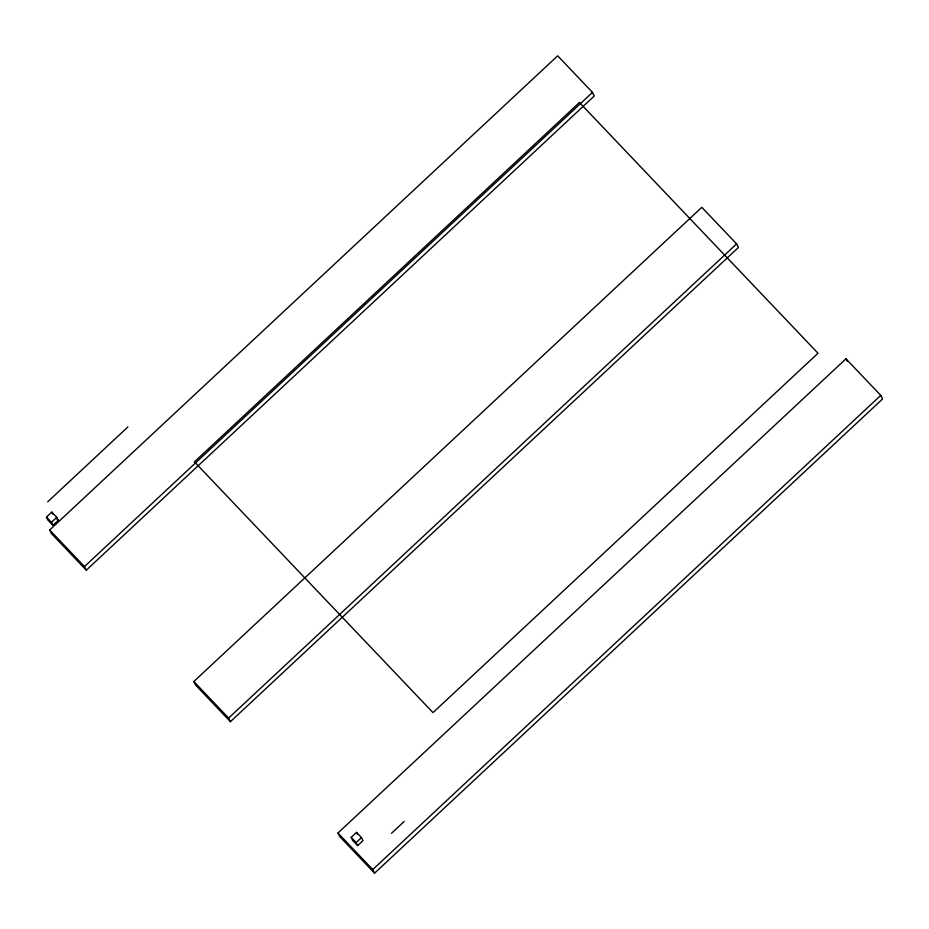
<?xml version="1.0" encoding="UTF-8"?>
<svg xmlns="http://www.w3.org/2000/svg" width="929" height="929" viewBox="0 0 929 929"><rect width="100%" height="100%" fill="white"/><g stroke="black" fill="none" stroke-linecap="round" stroke-linejoin="round"><path stroke-width="1.39" d="M47.727 501.799L127.888 426.968M46.45 517.116L51.792 512.123L56.762 517.348L58.272 520.356L52.918 525.349L47.948 520.124L46.45 517.116L51.42 522.33L52.918 525.349M51.42 522.33L56.762 517.348M49.69 530.006L557.679 55.821L592.47 92.389L594.27 96.001L86.292 570.185L51.49 533.618L49.69 530.006L84.481 566.574L86.292 570.185M84.481 566.574L592.47 92.389M193.836 681.503L701.813 207.318L736.604 243.886L738.416 247.497L230.427 721.682L195.636 685.114L193.836 681.503L228.627 718.071L230.427 721.682M228.627 718.071L736.604 243.886M337.97 832.999L845.959 358.815L880.75 395.382L882.55 398.994L374.573 873.179L339.77 836.611L337.97 832.999L372.761 869.567L374.573 873.179M351.162 837.366L356.504 832.372L361.474 837.598L362.984 840.617L357.63 845.611L352.66 840.385L351.162 837.366L356.132 842.591L357.63 845.611M356.132 842.591L361.474 837.598M391.504 833.301L404.196 821.445M372.761 869.567L880.75 395.382M56.286 518.266L58.272 520.356M845.959 358.815L847.155 361.218M356.504 832.372L357.514 834.393M51.792 512.123L52.802 514.132M579.429 102.492L194.44 461.876L433.007 712.624L818.008 353.241L579.429 102.492"/></g></svg>
